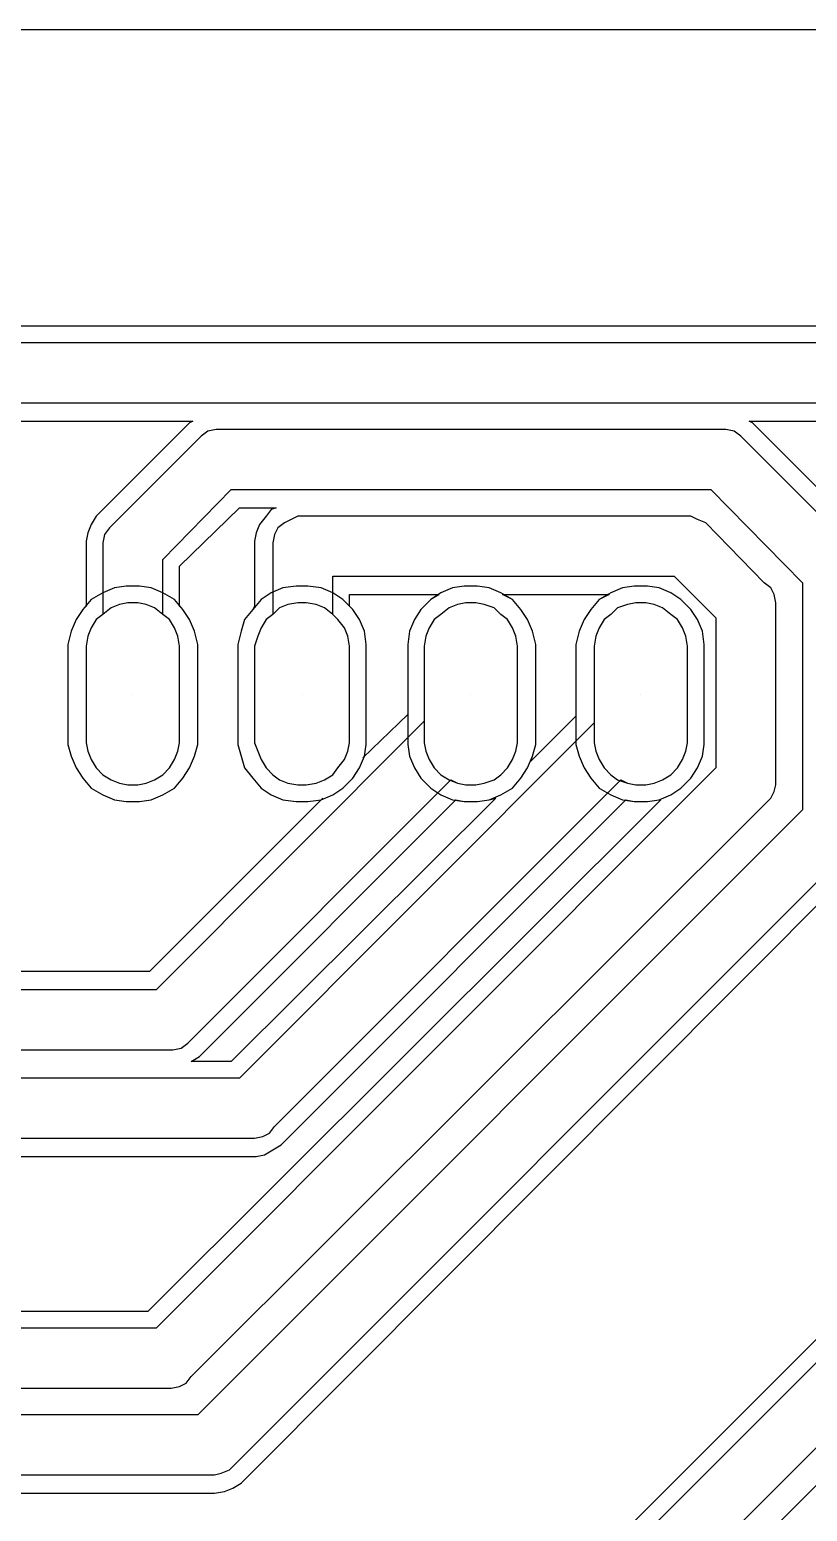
# Model space of a CAD drawing. Extents: x -4564 to 93, y -2534 to 43.
# Drawn here: x -1078 to -611, y -846 to 43 of the extents above; entities that cross this region are included whole.
import ezdxf

# ---------------------------------------------------------------- set-up
doc = ezdxf.new("R2010")
doc.units = 0
for name, color, linetype in [('1', 1, 'CONTINUOUS'), ('3', 3, 'CONTINUOUS'), ('4', 4, 'CONTINUOUS')]:
    doc.layers.add(name, color=color, linetype=linetype)

msp = doc.modelspace()

# ---------------------------------------------------------------- linework, layer by layer
at = {"layer": '1'}
for p, q in [((-1016, -356), (-1016, -356)), ((-914, -356), (-914, -356)), ((-813, -356), (-813, -356)), ((-711, -356), (-711, -356))]:
    msp.add_line(p, q, dxfattribs=at)
at = {"layer": '3'}
for p, q in [((-4530, 43), (59, 43)), ((-4530, 43), (59, 43)), ((-550, -145), (-1422, -145)), ((-1413, -181), (-560, -181)), ((-978, -204), (-1030, -256)), ((-975, -201), (-978, -204)), ((-971, -198), (-975, -201)), ((-966, -197), (-971, -198)), ((-660, -197), (-966, -197)), ((-655, -198), (-660, -197)), ((-651, -201), (-655, -198)), ((-585, -267), (-651, -201)), ((-998, -275), (-957, -233)), ((-957, -233), (-669, -233)), ((-669, -233), (-614, -289)), ((-1030, -256), (-1033, -260)), ((-929, -256), (-931, -260)), ((-925, -253), (-929, -256)), ((-921, -251), (-925, -253)), ((-917, -249), (-921, -251)), ((-681, -249), (-917, -249)), ((-677, -251), (-681, -249)), ((-672, -253), (-677, -251)), ((-637, -289), (-672, -253)), ((-1033, -260), (-1034, -265)), ((-1034, -265), (-1034, -308)), ((-931, -260), (-932, -265)), ((-932, -265), (-932, -308)), ((-998, -308), (-998, -275)), ((-896, -308), (-896, -285)), ((-896, -285), (-691, -285)), ((-691, -285), (-666, -310)), ((-633, -292), (-637, -289)), ((-631, -296), (-633, -292)), ((-614, -289), (-614, -425)), ((-1024, -302), (-1029, -304)), ((-1019, -301), (-1024, -302)), ((-1013, -301), (-1019, -301)), ((-1008, -302), (-1013, -301)), ((-1003, -304), (-1008, -302)), ((-923, -302), (-928, -304)), ((-917, -301), (-923, -302)), ((-912, -301), (-917, -301)), ((-906, -302), (-912, -301)), ((-901, -304), (-906, -302)), ((-821, -302), (-826, -304)), ((-821, -302), (-826, -304)), ((-816, -301), (-821, -302)), ((-816, -301), (-821, -302)), ((-810, -301), (-816, -301)), ((-810, -301), (-816, -301)), ((-805, -302), (-810, -301)), ((-805, -302), (-810, -301)), ((-799, -304), (-805, -302)), ((-799, -304), (-805, -302)), ((-719, -302), (-725, -304)), ((-719, -302), (-725, -304)), ((-714, -301), (-719, -302)), ((-714, -301), (-719, -302)), ((-708, -301), (-714, -301)), ((-708, -301), (-714, -301)), ((-703, -302), (-708, -301)), ((-703, -302), (-708, -301)), ((-698, -304), (-703, -302)), ((-698, -304), (-703, -302)), ((-630, -301), (-631, -296)), ((-630, -410), (-630, -301)), ((-1038, -311), (-1041, -316)), ((-1038, -311), (-1041, -316)), ((-1034, -308), (-1038, -311)), ((-1034, -308), (-1038, -311)), ((-1029, -304), (-1034, -308)), ((-998, -308), (-1003, -304)), ((-994, -311), (-998, -308)), ((-994, -311), (-998, -308)), ((-991, -316), (-994, -311)), ((-991, -316), (-994, -311)), ((-936, -311), (-939, -316)), ((-936, -311), (-939, -316)), ((-932, -308), (-936, -311)), ((-932, -308), (-936, -311)), ((-928, -304), (-932, -308)), ((-896, -308), (-901, -304)), ((-893, -311), (-896, -308)), ((-893, -311), (-896, -308)), ((-889, -316), (-893, -311)), ((-889, -316), (-893, -311)), ((-835, -311), (-838, -316)), ((-835, -311), (-838, -316)), ((-831, -308), (-835, -311)), ((-831, -308), (-835, -311)), ((-826, -304), (-831, -308)), ((-826, -304), (-831, -308)), ((-795, -308), (-799, -304)), ((-795, -308), (-799, -304)), ((-791, -311), (-795, -308)), ((-791, -311), (-795, -308)), ((-788, -316), (-791, -311)), ((-788, -316), (-791, -311)), ((-733, -311), (-736, -316)), ((-733, -311), (-736, -316)), ((-729, -308), (-733, -311)), ((-729, -308), (-733, -311)), ((-725, -304), (-729, -308)), ((-725, -304), (-729, -308)), ((-693, -308), (-698, -304)), ((-693, -308), (-698, -304)), ((-689, -311), (-693, -308)), ((-689, -311), (-693, -308)), ((-686, -316), (-689, -311)), ((-686, -316), (-689, -311)), ((-666, -310), (-666, -400)), ((-1041, -316), (-1043, -321)), ((-1041, -316), (-1043, -321)), ((-989, -321), (-991, -316)), ((-989, -321), (-991, -316)), ((-939, -316), (-941, -321)), ((-939, -316), (-941, -321)), ((-887, -321), (-889, -316)), ((-887, -321), (-889, -316)), ((-838, -316), (-840, -321)), ((-838, -316), (-840, -321)), ((-786, -321), (-788, -316)), ((-786, -321), (-788, -316)), ((-736, -316), (-738, -321)), ((-736, -316), (-738, -321)), ((-684, -321), (-686, -316)), ((-684, -321), (-686, -316)), ((-1043, -321), (-1044, -327)), ((-1043, -321), (-1044, -327)), ((-1044, -327), (-1044, -385)), ((-1044, -327), (-1044, -385)), ((-988, -327), (-989, -321)), ((-988, -327), (-989, -321)), ((-988, -385), (-988, -327)), ((-988, -385), (-988, -327)), ((-941, -321), (-943, -327)), ((-941, -321), (-943, -327)), ((-943, -327), (-943, -385)), ((-943, -327), (-943, -385)), ((-886, -327), (-887, -321)), ((-886, -327), (-887, -321)), ((-886, -385), (-886, -327)), ((-886, -385), (-886, -327)), ((-840, -321), (-841, -327)), ((-840, -321), (-841, -327)), ((-841, -327), (-841, -372)), ((-841, -327), (-841, -385)), ((-785, -327), (-786, -321)), ((-785, -327), (-786, -321)), ((-785, -385), (-785, -327)), ((-785, -385), (-785, -327)), ((-738, -321), (-739, -327)), ((-738, -321), (-739, -327)), ((-739, -327), (-739, -373)), ((-739, -327), (-739, -385)), ((-683, -327), (-684, -321)), ((-683, -327), (-684, -321)), ((-683, -385), (-683, -327)), ((-683, -385), (-683, -327)), ((-841, -372), (-1002, -533)), ((-739, -373), (-952, -586)), ((-1044, -385), (-1043, -390)), ((-1044, -385), (-1043, -390)), ((-1043, -390), (-1041, -395)), ((-1043, -390), (-1041, -395)), ((-991, -395), (-989, -390)), ((-991, -395), (-989, -390)), ((-989, -390), (-988, -385)), ((-989, -390), (-988, -385)), ((-988, -385), (-988, -385)), ((-988, -385), (-988, -385)), ((-943, -385), (-941, -390)), ((-943, -385), (-941, -390)), ((-941, -390), (-939, -395)), ((-941, -390), (-939, -395)), ((-889, -395), (-887, -390)), ((-889, -395), (-887, -390)), ((-887, -390), (-886, -385)), ((-887, -390), (-886, -385)), ((-886, -385), (-886, -385)), ((-841, -385), (-840, -390)), ((-840, -390), (-838, -395)), ((-788, -395), (-786, -390)), ((-788, -395), (-786, -390)), ((-786, -390), (-785, -385)), ((-786, -390), (-785, -385)), ((-785, -385), (-785, -385)), ((-785, -385), (-785, -385)), ((-739, -385), (-738, -390)), ((-738, -390), (-736, -395)), ((-686, -395), (-684, -390)), ((-686, -395), (-684, -390)), ((-684, -390), (-683, -385)), ((-684, -390), (-683, -385)), ((-683, -385), (-683, -385)), ((-1041, -395), (-1038, -400)), ((-1041, -395), (-1038, -400)), ((-1038, -400), (-1034, -404)), ((-1038, -400), (-1034, -404)), ((-666, -400), (-1002, -736)), ((-998, -404), (-994, -400)), ((-998, -404), (-994, -400)), ((-994, -400), (-991, -395)), ((-994, -400), (-991, -395)), ((-939, -395), (-936, -400)), ((-939, -395), (-936, -400)), ((-936, -400), (-932, -404)), ((-936, -400), (-932, -404)), ((-896, -404), (-893, -400)), ((-896, -404), (-893, -400)), ((-893, -400), (-889, -395)), ((-893, -400), (-889, -395)), ((-838, -395), (-835, -400)), ((-835, -400), (-831, -404)), ((-795, -404), (-791, -400)), ((-795, -404), (-791, -400)), ((-791, -400), (-788, -395)), ((-791, -400), (-788, -395)), ((-736, -395), (-733, -400)), ((-733, -400), (-729, -404)), ((-693, -404), (-689, -400)), ((-693, -404), (-689, -400)), ((-689, -400), (-686, -395)), ((-689, -400), (-686, -395)), ((-1034, -404), (-1029, -407)), ((-1034, -404), (-1029, -407)), ((-1029, -407), (-1024, -409)), ((-1029, -407), (-1024, -409)), ((-1008, -409), (-1003, -407)), ((-1008, -409), (-1003, -407)), ((-1003, -407), (-998, -404)), ((-1003, -407), (-998, -404)), ((-980, -562), (-825, -407)), ((-932, -404), (-928, -407)), ((-932, -404), (-928, -407)), ((-931, -615), (-723, -407)), ((-928, -407), (-923, -409)), ((-928, -407), (-923, -409)), ((-906, -409), (-901, -407)), ((-906, -409), (-901, -407)), ((-901, -407), (-896, -404)), ((-901, -407), (-896, -404)), ((-831, -404), (-826, -407)), ((-826, -407), (-821, -409)), ((-825, -407), (-821, -409)), ((-805, -409), (-799, -407)), ((-805, -409), (-799, -407)), ((-799, -407), (-795, -404)), ((-799, -407), (-795, -404)), ((-729, -404), (-725, -407)), ((-725, -407), (-719, -409)), ((-723, -407), (-719, -409)), ((-703, -409), (-698, -407)), ((-703, -409), (-698, -407)), ((-698, -407), (-693, -404)), ((-698, -407), (-693, -404)), ((-1024, -409), (-1019, -410)), ((-1024, -409), (-1019, -410)), ((-1019, -410), (-1013, -410)), ((-1019, -410), (-1013, -410)), ((-1013, -410), (-1008, -409)), ((-1013, -410), (-1008, -409)), ((-923, -409), (-917, -410)), ((-923, -409), (-917, -410)), ((-917, -410), (-912, -410)), ((-917, -410), (-912, -410)), ((-912, -410), (-906, -409)), ((-912, -410), (-906, -409)), ((-821, -409), (-816, -410)), ((-821, -409), (-816, -410)), ((-816, -410), (-810, -410)), ((-816, -410), (-810, -410)), ((-810, -410), (-805, -409)), ((-810, -410), (-805, -409)), ((-719, -409), (-714, -410)), ((-719, -409), (-714, -410)), ((-714, -410), (-708, -410)), ((-714, -410), (-708, -410)), ((-708, -410), (-703, -409)), ((-708, -410), (-703, -409)), ((-633, -418), (-631, -414)), ((-631, -414), (-630, -410)), ((-981, -765), (-633, -418)), ((-614, -425), (-977, -788)), ((-955, -818), (-581, -444)), ((-1002, -533), (-1671, -533)), ((-327, -552), (-1168, -1392)), ((-415, -566), (-1140, -1291)), ((-992, -569), (-987, -568)), ((-987, -568), (-983, -565)), ((-983, -565), (-980, -562)), ((-1661, -569), (-992, -569)), ((-952, -586), (-1609, -586)), ((-1118, -1320), (-382, -584)), ((-1599, -622), (-943, -622)), ((-943, -622), (-938, -621)), ((-938, -621), (-934, -619)), ((-934, -619), (-931, -615)), ((-931, -615), (-931, -615)), ((-1002, -736), (-1570, -736)), ((-1560, -772), (-993, -772)), ((-993, -772), (-988, -771)), ((-988, -771), (-984, -769)), ((-984, -769), (-981, -765)), ((-977, -788), (-1464, -788)), ((-1454, -824), (-967, -824)), ((-967, -824), (-963, -823)), ((-963, -823), (-958, -821)), ((-958, -821), (-955, -818))]:
    msp.add_line(p, q, dxfattribs=at)
at = {"layer": '4'}
for p, q in [((-4530, 43), (59, 43)), ((-4530, 43), (59, 43)), ((-549, -135), (-1423, -135)), ((-1408, -192), (-980, -192)), ((-982, -193), (-986, -197)), ((-980, -192), (-982, -193)), ((-644, -193), (-646, -192)), ((-646, -192), (-564, -192)), ((-578, -259), (-644, -193)), ((-986, -197), (-1038, -249)), ((-988, -279), (-952, -244)), ((-952, -244), (-930, -244)), ((-933, -245), (-936, -249)), ((-930, -244), (-933, -245)), ((-1041, -254), (-1043, -259)), ((-1038, -249), (-1041, -254)), ((-940, -254), (-942, -259)), ((-936, -249), (-940, -254)), ((-1043, -259), (-1044, -264)), ((-1044, -264), (-1044, -303)), ((-942, -259), (-943, -264)), ((-943, -264), (-943, -303)), ((-988, -303), (-988, -279)), ((-1027, -292), (-1034, -295)), ((-1020, -291), (-1027, -292)), ((-1012, -291), (-1020, -291)), ((-1005, -292), (-1012, -291)), ((-998, -295), (-1005, -292)), ((-926, -292), (-933, -295)), ((-918, -291), (-926, -292)), ((-911, -291), (-918, -291)), ((-903, -292), (-911, -291)), ((-896, -295), (-903, -292)), ((-824, -292), (-831, -295)), ((-817, -291), (-824, -292)), ((-809, -291), (-817, -291)), ((-802, -292), (-809, -291)), ((-795, -295), (-802, -292)), ((-722, -292), (-729, -295)), ((-715, -291), (-722, -292)), ((-707, -291), (-715, -291)), ((-700, -292), (-707, -291)), ((-693, -295), (-700, -292)), ((-1041, -299), (-1046, -305)), ((-1034, -295), (-1041, -299)), ((-991, -299), (-998, -295)), ((-986, -305), (-991, -299)), ((-939, -299), (-944, -305)), ((-933, -295), (-939, -299)), ((-890, -299), (-896, -295)), ((-884, -305), (-890, -299)), ((-886, -303), (-886, -296)), ((-886, -296), (-832, -296)), ((-837, -299), (-843, -305)), ((-837, -299), (-843, -305)), ((-831, -295), (-837, -299)), ((-832, -296), (-837, -299)), ((-788, -299), (-795, -295)), ((-788, -299), (-794, -296)), ((-794, -296), (-730, -296)), ((-783, -305), (-788, -299)), ((-783, -305), (-788, -299)), ((-736, -299), (-741, -305)), ((-736, -299), (-741, -305)), ((-729, -295), (-736, -299)), ((-730, -296), (-736, -299)), ((-687, -299), (-693, -295)), ((-681, -305), (-687, -299)), ((-1050, -311), (-1053, -318)), ((-1050, -311), (-1053, -318)), ((-1046, -305), (-1050, -311)), ((-1046, -305), (-1050, -311)), ((-1044, -303), (-1046, -305)), ((-986, -305), (-988, -303)), ((-982, -311), (-986, -305)), ((-982, -311), (-986, -305)), ((-979, -318), (-982, -311)), ((-979, -318), (-982, -311)), ((-949, -311), (-951, -318)), ((-949, -311), (-951, -318)), ((-944, -305), (-949, -311)), ((-944, -305), (-949, -311)), ((-943, -303), (-944, -305)), ((-884, -305), (-886, -303)), ((-880, -311), (-884, -305)), ((-880, -311), (-884, -305)), ((-877, -318), (-880, -311)), ((-877, -318), (-880, -311)), ((-847, -311), (-850, -318)), ((-847, -311), (-850, -318)), ((-843, -305), (-847, -311)), ((-843, -305), (-847, -311)), ((-779, -311), (-783, -305)), ((-779, -311), (-783, -305)), ((-776, -318), (-779, -311)), ((-776, -318), (-779, -311)), ((-745, -311), (-748, -318)), ((-745, -311), (-748, -318)), ((-741, -305), (-745, -311)), ((-741, -305), (-745, -311)), ((-677, -311), (-681, -305)), ((-674, -318), (-677, -311)), ((-1053, -318), (-1055, -326)), ((-1053, -318), (-1055, -326)), ((-977, -326), (-979, -318)), ((-977, -326), (-979, -318)), ((-951, -318), (-953, -326)), ((-951, -318), (-953, -326)), ((-876, -326), (-877, -318)), ((-876, -326), (-877, -318)), ((-850, -318), (-851, -326)), ((-850, -318), (-851, -326)), ((-774, -326), (-776, -318)), ((-774, -326), (-776, -318)), ((-748, -318), (-750, -326)), ((-748, -318), (-750, -326)), ((-673, -326), (-674, -318)), ((-1055, -326), (-1055, -386)), ((-1055, -326), (-1055, -386)), ((-977, -386), (-977, -326)), ((-977, -386), (-977, -326)), ((-953, -326), (-953, -386)), ((-953, -326), (-953, -386)), ((-876, -386), (-876, -326)), ((-876, -386), (-876, -326)), ((-851, -326), (-851, -368)), ((-851, -326), (-851, -386)), ((-774, -386), (-774, -326)), ((-774, -386), (-774, -326)), ((-750, -326), (-750, -369)), ((-750, -326), (-750, -386)), ((-673, -386), (-673, -326)), ((-851, -368), (-878, -394)), ((-750, -369), (-777, -396)), ((-1055, -386), (-1053, -393)), ((-1055, -386), (-1053, -393)), ((-979, -393), (-977, -386)), ((-979, -393), (-977, -386)), ((-977, -386), (-977, -386)), ((-953, -386), (-951, -393)), ((-953, -386), (-951, -393)), ((-877, -393), (-876, -386)), ((-877, -393), (-876, -386)), ((-876, -386), (-876, -386)), ((-876, -386), (-876, -386)), ((-851, -386), (-850, -393)), ((-776, -393), (-774, -386)), ((-776, -393), (-774, -386)), ((-774, -386), (-774, -386)), ((-750, -386), (-748, -393)), ((-674, -393), (-673, -386)), ((-673, -386), (-673, -386)), ((-1053, -393), (-1050, -400)), ((-1053, -393), (-1050, -400)), ((-1050, -400), (-1046, -406)), ((-1050, -400), (-1046, -406)), ((-986, -406), (-982, -400)), ((-986, -406), (-982, -400)), ((-982, -400), (-979, -393)), ((-982, -400), (-979, -393)), ((-951, -393), (-949, -400)), ((-951, -393), (-949, -400)), ((-949, -400), (-944, -406)), ((-949, -400), (-944, -406)), ((-884, -406), (-880, -400)), ((-880, -400), (-877, -393)), ((-878, -394), (-877, -393)), ((-850, -393), (-847, -400)), ((-847, -400), (-843, -406)), ((-783, -406), (-779, -400)), ((-779, -400), (-776, -393)), ((-777, -396), (-776, -393)), ((-776, -393), (-776, -393)), ((-748, -393), (-745, -400)), ((-745, -400), (-741, -406)), ((-681, -406), (-677, -400)), ((-677, -400), (-674, -393)), ((-1046, -406), (-1041, -412)), ((-1046, -406), (-1041, -412)), ((-991, -412), (-986, -406)), ((-991, -412), (-986, -406)), ((-944, -406), (-939, -412)), ((-944, -406), (-939, -412)), ((-890, -412), (-884, -406)), ((-843, -406), (-837, -412)), ((-788, -412), (-783, -406)), ((-741, -406), (-736, -412)), ((-687, -412), (-681, -406)), ((-1041, -412), (-1034, -416)), ((-1041, -412), (-1034, -416)), ((-1034, -416), (-1027, -419)), ((-1034, -416), (-1027, -419)), ((-1005, -419), (-998, -416)), ((-1005, -419), (-998, -416)), ((-998, -416), (-991, -412)), ((-998, -416), (-991, -412)), ((-939, -412), (-933, -416)), ((-939, -412), (-933, -416)), ((-933, -416), (-926, -419)), ((-933, -416), (-926, -419)), ((-903, -419), (-896, -416)), ((-896, -416), (-890, -412)), ((-837, -412), (-831, -416)), ((-831, -416), (-824, -419)), ((-802, -419), (-795, -416)), ((-795, -416), (-788, -412)), ((-736, -412), (-729, -416)), ((-729, -416), (-722, -419)), ((-700, -419), (-693, -416)), ((-693, -416), (-687, -412)), ((-1027, -419), (-1020, -420)), ((-1027, -419), (-1020, -420)), ((-1020, -420), (-1012, -420)), ((-1020, -420), (-1012, -420)), ((-1012, -420), (-1005, -419)), ((-1012, -420), (-1005, -419)), ((-699, -419), (-1007, -726)), ((-902, -418), (-1006, -522)), ((-972, -569), (-822, -419)), ((-798, -418), (-957, -576)), ((-926, -419), (-918, -420)), ((-926, -419), (-918, -420)), ((-923, -622), (-720, -419)), ((-918, -420), (-911, -420)), ((-918, -420), (-911, -420)), ((-911, -420), (-903, -419)), ((-911, -420), (-903, -419)), ((-903, -419), (-902, -418)), ((-824, -419), (-817, -420)), ((-822, -419), (-817, -420)), ((-817, -420), (-809, -420)), ((-817, -420), (-817, -420)), ((-817, -420), (-809, -420)), ((-809, -420), (-802, -419)), ((-809, -420), (-802, -419)), ((-802, -419), (-798, -418)), ((-722, -419), (-715, -420)), ((-720, -419), (-715, -420)), ((-715, -420), (-707, -420)), ((-715, -420), (-707, -420)), ((-707, -420), (-700, -419)), ((-707, -420), (-700, -419)), ((-700, -419), (-699, -419)), ((-947, -825), (-574, -451)), ((-1006, -522), (-1669, -522)), ((-425, -562), (-1077, -1214)), ((-981, -576), (-976, -573)), ((-957, -576), (-981, -576)), ((-976, -573), (-972, -569)), ((-927, -626), (-923, -622)), ((-923, -622), (-923, -622)), ((-937, -632), (-932, -629)), ((-932, -629), (-927, -626)), ((-1595, -633), (-942, -633)), ((-942, -633), (-937, -632)), ((-1007, -726), (-1570, -726)), ((-951, -829), (-947, -825)), ((-1450, -835), (-967, -835)), ((-967, -835), (-961, -834)), ((-961, -834), (-956, -832)), ((-956, -832), (-951, -829))]:
    msp.add_line(p, q, dxfattribs=at)

doc.saveas('drawing.dxf')
